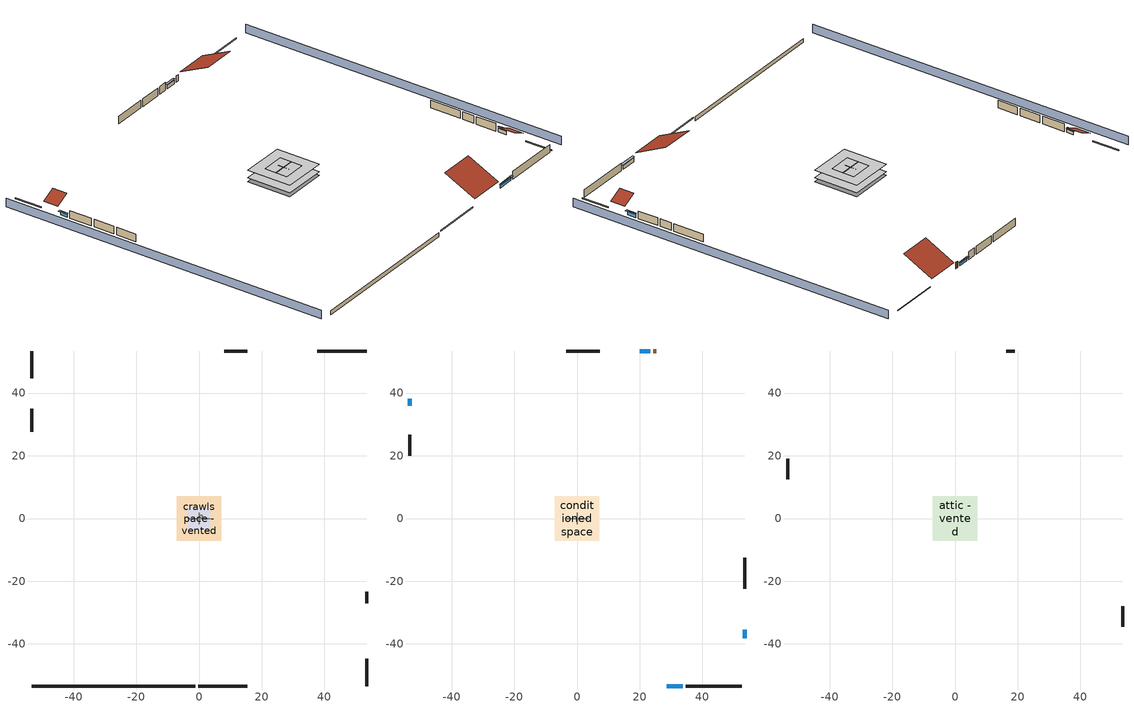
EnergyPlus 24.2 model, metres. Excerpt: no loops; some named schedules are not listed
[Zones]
central ac and furnace airloop ret air zone
 floor adiabatic (AdiabaticConst): 0,0 0,1 1,1 1,0 z0
 wall adiabatic (AdiabaticConst): 0,1 0,0 1,0 1,1 0,1 z0:1
 ceiling adiabatic (AdiabaticConst): 1,0 1,1 0,1 0,0 z1
crawlspace - vented
 floor foundation (Slab2 construction): -7.11,-7.11 -7.11,7.11 7.11,7.11 7.11,-7.11 z-0.91
 wall outside (RimJoist1 construction): -0.28,-53.42 15.38,-53.42 z0.3:0.61
 wall outside (RimJoist2 construction): -53.42,53.42 -53.42,44.74 z0.3:0.61
 wall outside (RimJoist3 construction): 53.42,53.42 37.76,53.42 z0.3:0.61
 wall outside (RimJoist4 construction): 53.42,-53.42 53.42,-44.74 z0.3:0.61
 wall foundation (FoundationWall1 construction): -53.42,-53.42 -1.21,-53.42 z-0.91:0.3
garage
 floor foundation (Slab1 construction): -3.66,-3.66 -3.66,3.66 3.66,3.66 3.66,-3.66 z0
 wall outside (Wall1 construction): -53.42,35 -53.42,27.68 z0.3:2.74
 wall outside (Wall12 construction): 53.42,-27.05 53.42,-23.4 z0.3:2.74
 wall outside (Wall2 construction): 15.45,53.42 8.13,53.42 z0.3:2.74
 wall to conditioned space (Wall5 construction Reversed): -3.66,0 3.66,0 z0.3:2.74
 wall to conditioned space (Wall6 construction Reversed): 0,-1.83 0,1.83 z0.3:2.74
conditioned space
 floor to crawlspace - vented (Floor2 construction): -7.11,-7.11 -7.11,7.11 7.11,7.11 7.11,-7.11 z0.3
 wall outside (AdiabaticWallConstruction 1): 25.26,53.42 24.35,53.42 z0.3:2.34
 wall outside (AdiabaticWallConstruction): 28.56,-53.42 33.69,-53.42 z0.3:1.46; -53.42,38.14 -53.42,35.93 z0.3:1.31; 23.42,53.42 20.05,53.42 z0.3:1.43; 53.42,-38.14 53.42,-35.44 z0.3:1.52
 wall outside (Wall3 construction): 34.62,-53.42 52.5,-53.42 z0.3:2.74
 wall outside (Wall4 construction): -53.42,26.75 -53.42,20.04 z0.3:2.74
 wall outside (Wall7 construction): 7.2,53.42 -3.47,53.42 z0.3:2.74
 wall outside (Wall8 construction): 53.42,-22.47 53.42,-12.53 z0.3:2.74
 window (WindowConstruction): 28.56,-53.42 33.69,-53.42 z0.3:1.46
 window (WindowConstruction 1): -53.42,38.14 -53.42,35.93 z0.3:1.31
 window (WindowConstruction 2): 23.42,53.42 20.05,53.42 z0.3:1.43
 window (WindowConstruction 3): 53.42,-38.14 53.42,-35.44 z0.3:1.52
 door (Door): 25.26,53.42 24.35,53.42 z0.3:2.34
attic - vented
 floor to garage (Floor1 construction): -3.66,-3.66 -3.66,3.66 3.66,3.66 3.66,-3.66 z2.74
 floor to conditioned space (Floor3 construction Reversed): -7.11,-7.11 -7.11,7.11 7.11,7.11 7.11,-7.11 z2.74
 wall outside (Wall10 construction): 53.42,-34.51 53.42,-27.98 z0.3:2.74
 wall outside (Wall11 construction): 19.12,53.42 16.38,53.42 z0.3:2.74
 wall outside (Wall9 construction): -53.42,19.11 -53.42,12.58 z0.3:2.74
 roof outside (Roof1 construction): 27.63,-53.42,2.74 27.63,-43.3,7.81 16.31,-43.3,7.81 16.31,-53.42,2.74
 roof outside (Roof2 construction): -53.42,39.07,2.74 -49.19,39.07,4.86 -49.19,43.81,4.86 -53.42,43.81,2.74
 roof outside (Roof3 construction): 53.42,-39.07,2.74 49.19,-39.07,4.86 49.19,-43.81,4.86 53.42,-43.81,2.74
 roof outside (Roof4 construction): 26.19,53.42,2.74 26.19,43.91,7.5 36.83,43.91,7.5 36.83,53.42,2.74
shading: -58,53.42 -58,-53.42 / 58,-53.42 58,53.42 z0:2.74; 34,-53.42 28.26,-53.42 28.26,-54.03 34,-54.03 z1.77; -53.42,35.62 -53.42,38.45 -54.03,38.45 -54.03,35.62 z1.62; 19.74,53.42 23.72,53.42 23.72,54.03 19.74,54.03 z1.74; 53.42,-35.13 53.42,-38.45 54.03,-38.45 54.03,-35.13 z1.83
[Building]
Building 1: Terrain=Suburbs
[Site:Location]
Portland Intl Arpt_OR: Latitude {deg}=45.59; Longitude {deg}=-122.6; Time Zone {hr}=-8; Elevation {m}=33; Keep Site Location Information=Yes
[Site:GroundTemperature:Shallow]
10.2558, 8.96328, 8.85977, 9.47314, 11.9355, 14.3863, 16.5111, 17.8571, 17.9714, 16.8767, 14.8061, 12.4304
[Site:WaterMainsTemperature]
Calculation Method=Schedule; Temperature Schedule=mains temperature schedule
[Material] Roughness=Rough; Thermal Absorptance=0.9
Name | Thickness {m} | Conductivity {W/m-K} | Density {kg/m3} | Specific Heat {J/kg-K} | Solar Absorptance | Visible Absorptance
asphalt or fiberglass shingles | 0.00635 | 0.162714 | 1121.4 | 1465.45 | 0.85 | 0.85
ceiling loosefill ins | 0.254 | 0.0480833 | 16.02 | 1046.75 | 0.7 | 0.7
ceiling stud and cavity | 0.1397 | 1.39189 | 65.682 | 1177.47 | 0.7 | 0.7
ceiling stud and cavity 1 | 0.1397 | 0.104117 | 65.682 | 1177.47 | 0.7 | 0.7
concrete 4.0 in. | 0.1016 | 1.803125 | 2242.8 | 837.4 | 0.7 | 0.7
concrete 8.0 in. | 0.2032 | 1.803125 | 2242.8 | 837.4 | 0.7 | 0.7
door material | 0.04445 | 0.0612267 | 512.64 | 1214.23 | 0.7 | 0.7
floor covering | 0.0127 | 0.0433444 | 54.468 | 1339.84 | 0.6 | 0.6
floor rigid ins | 0.051816 | 0.029427 | 32.04 | 1214.23 | 0.7 | 0.7
floor stud and cavity | 0.1397 | 0.0972396 | 92.3553 | 1139.71 | 0.7 | 0.7
furniture material conditioned space 1; furniture material garage 1 | 0.1524 | 0.115458 | 640.8 | 1214.23 | 0.6 | 0.6
gypsum board | 0.0127 | 0.160291 | 801 | 837.4 | 0.6 | 0.6
osb sheathing 0.5 in. | 0.0127 | 0.115458 | 512.64 | 1214.23 | 0.6 | 0.6
osb sheathing 0.5 in. 1; osb sheathing 0.5 in. 2; osb sheathing 0.5 in. 3 | 0.0127 | 0.115458 | 512.64 | 1214.23 | 0.7 | 0.7
osb sheathing 0.75 in. | 0.01905 | 0.115458 | 512.64 | 1214.23 | 0.7 | 0.7
rim joist stud and cavity | 0.0508 | 0.178688 | 50.32683 | 1063.81 | 0.6 | 0.6
roof rigid ins | 0.00281632 | 0.029427 | 32.04 | 1214.23 | 0.7 | 0.7
soil 0.5 in. | 0.0127 | 1.3848 | 1842.3 | 418.7 | 0.7 | 0.7
wall rigid ins | 0.512978 | 0.029427 | 32.04 | 1214.23 | 0.7 | 0.7
wall stud and cavity | 0.1397 | 0.727959 | 139.0536 | 1170.24 | 0.6 | 0.6
wall stud and cavity 1 | 0.1397 | 0.0951301 | 139.0536 | 1170.24 | 0.7 | 0.7
wall stud and cavity 2 | 0.1397 | 0.0856282 | 139.0536 | 1170.24 | 0.7 | 0.7
wall stud and cavity 3 | 0.0889 | 0.380278 | 52.3479 | 1209.89 | 0.7 | 0.7
wall stud and cavity 4 | 0.0889 | 0.391764 | 83.0341 | 1211.67 | 0.7 | 0.7
wood siding | 0.0254 | 0.102417 | 544.68 | 1172.36 | 0.85 | 0.85
wood siding 1; wood siding 2 | 0.0254 | 0.102417 | 544.68 | 1172.36 | 0.7 | 0.7
[Material:NoMass]
Adiabatic: Roughness=Rough; Thermal Resistance {m2-K/W}=176.1; Thermal Absorptance=0.9; Solar Absorptance=0.7; Visible Absorptance=0.7
[WindowMaterial:SimpleGlazingSystem]
WindowMaterial: U-Factor {W/m2-K}=2.78222; Solar Heat Gain Coefficient=0.56
[Construction]
AdiabaticConst: Adiabatic
AdiabaticWallConstruction: wood siding 1, wall rigid ins, wall stud and cavity 3, gypsum board
AdiabaticWallConstruction 1: wood siding 2, wall rigid ins, wall stud and cavity 3, gypsum board
Door: door material
Floor1 construction: ceiling stud and cavity
Floor2 construction: floor stud and cavity, floor rigid ins, osb sheathing 0.75 in., floor covering
Floor3 construction Reversed: gypsum board, ceiling stud and cavity 1, ceiling loosefill ins
FoundationWall1 construction: concrete 8.0 in.
furniture construction conditioned space 1: furniture material conditioned space 1
furniture construction garage 1: furniture material garage 1
PartitionWallConstruction: gypsum board, wall stud and cavity 4, gypsum board
RimJoist1 construction; RimJoist2 construction; RimJoist3 construction; RimJoist4 construction: wood siding, rim joist stud and cavity
Roof1 construction; Roof2 construction; Roof3 construction; Roof4 construction: asphalt or fiberglass shingles, roof rigid ins, osb sheathing 0.5 in.
Slab1 construction: concrete 4.0 in.
Slab2 construction: soil 0.5 in.
Wall1 construction; Wall2 construction: wood siding, osb sheathing 0.5 in. 1, wall stud and cavity
Wall10 construction; Wall11 construction; Wall12 construction; Wall9 construction: wood siding, osb sheathing 0.5 in. 3, wall stud and cavity
Wall3 construction; Wall4 construction: wood siding, osb sheathing 0.5 in. 1, wall stud and cavity 1, gypsum board
Wall5 construction Reversed: gypsum board, wall stud and cavity 2, osb sheathing 0.5 in. 2
Wall6 construction Reversed: gypsum board, wall stud and cavity 2, osb sheathing 0.5 in. 3
Wall7 construction; Wall8 construction: wood siding, osb sheathing 0.5 in. 3, wall stud and cavity 1, gypsum board
WindowConstruction; WindowConstruction 1; WindowConstruction 2; WindowConstruction 3: WindowMaterial
[Zone] Multiplier=1
Name | Volume {m3} | Part of Total Floor Area
attic - vented | 305.205 | Yes
central ac and furnace airloop ret air zone | 1 | No
conditioned space | 493.619 | Yes
crawlspace - vented | 246.81 | Yes
garage | 130.484 | Yes
[Space]
Name | Zone | Volume {m3} | Space Type
attic - vented 1 | attic - vented | 305.205
central ac and furnace airloop ret air space | central ac and furnace airloop ret air zone |  | Plenum Space Type
conditioned space 1 | conditioned space | 493.619
crawlspace - vented 1 | crawlspace - vented | 246.81
garage 1 | garage | 130.484
[ZoneInfiltration:EffectiveLeakageArea] Schedule=Always On Discrete
Name | Zone or Space | Effective Air Leakage Area {cm2} | Stack Coefficient | Wind Coefficient
infil attic - vented 1 | attic - vented 1 | 8530.74 | 0.000248762 | 3.93465e-05
infil garage 1 | garage 1 | 135.918 | 0.000129147 | 4.64657e-05
[ZoneMixing] Schedule=Always On Continuous; Design Flow Rate Calculation Method=Flow/Zone; Design Flow Rate {m3/s}=0
Name | Zone or Space | Source Zone or Space
whole house fan mix | attic - vented | conditioned space
central ac and furnace airloop_0 ZoneMixDZToCond mix | conditioned space | crawlspace - vented
central ac and furnace airloop_0 ZoneMixCondToDZ mix | crawlspace - vented | conditioned space
[SpaceList]
Plenum Space Type: central ac and furnace airloop ret air space
[OtherEquipment] Design Level Calculation Method=EquipmentLevel
Name | Fuel Type | Zone or ZoneList or Space or SpaceList | Schedule | Design Level {W} | Fraction Latent | Fraction Radiant | Fraction Lost
central ac and furnace airloop_0 RetCondToRP; central ac and furnace airloop_0 RetSensLkToRP | None | central ac and furnace airloop ret air space | Always On Discrete | 0 | 0 | 0 | 0
central ac and furnace airloop_0 RetLatLkToRP | None | central ac and furnace airloop ret air space | Always On Discrete | 0 | 1 | 0 | 0
central ac and furnace airloop_0 SupCondToLv; central ac and furnace airloop_0 SupSensLkToCond; mech vent house fan sensible load | None | conditioned space 1 | Always On Discrete | 0 | 0 | 0 | 0
central ac and furnace airloop_0 SupLatLkToCond; mech vent house fan latent load | None | conditioned space 1 | Always On Discrete | 0 | 1 | 0 | 0
clothes dryer 1 | Electricity | conditioned space 1 | clothes_dryer | 0 | 0.015 | 0.081 | 0.85
cooking range 1 | NaturalGas | conditioned space 1 | cooking_range | 2848.99 | 0.16 | 0.384 | 0.2
general water use latent | None | conditioned space 1 | general water use schedule | 44.1266 | 1 | 0 | 0
general water use sensible | None | conditioned space 1 | general water use schedule | -43.4886 | 0 | 0.6 | 0
central ac and furnace airloop_0 RetCondToDZ; central ac and furnace airloop_0 SupCondToDZ; central ac and furnace airloop_0 SupSensLkToDZ | None | crawlspace - vented 1 | Always On Discrete | 0 | 0 | 0 | 0
central ac and furnace airloop_0 SupLatLkToDZ | None | crawlspace - vented 1 | Always On Discrete | 0 | 1 | 0 | 0
water heater energy adjustment1 | Electricity | garage 1 | Always On Discrete | 0.01 | 0 | 0 | 1
water heater lat | None | garage 1 | Always On Discrete | 0 | 1 | 0 | 0
water heater sens | None | garage 1 | Always On Discrete | 0 | 0 | 0 | 0
[SurfaceProperty:IncidentSolarMultiplier] Incident Solar Multiplier=1; Incident Solar Multiplier Schedule=trans schedule winter=0.85 summer=0.7
Window1; Window2; Window3; Window4
[InternalMass]
Name | Construction | Zone or ZoneList | Space or SpaceList | Surface Area {m2}
furniture mass conditioned space 1 | furniture construction conditioned space 1 | conditioned space | conditioned space 1 | 80.97429
partition wall mass | PartitionWallConstruction | conditioned space | conditioned space 1 | 202.436
furniture mass garage 1 | furniture construction garage 1 | garage | garage 1 | 5.35122
[Lights] Design Level Calculation Method=LightingLevel; Return Air Fraction=0; Fraction Radiant=0.6; Fraction Visible=0.2; Fraction Replaceable=1
Name | Zone or ZoneList or Space or SpaceList | Schedule | Lighting Level {W}
interior lighting | conditioned space 1 | lighting_interior | 326.723
garage lighting | garage 1 | lighting_garage | 10.8256
[People]
occupants: Zone or ZoneList or Space or SpaceList=conditioned space 1; Number of People Schedule=occupants; Number of People Calculation Method=People; Number of People=2; Fraction Radiant=0.314171; Sensible Heat Fraction=0.56303; Activity Level Schedule=occupants activity schedule; Carbon Dioxide Generation Rate {m3/s-W}=0; Enable ASHRAE 55 Comfort Warnings=No; Mean Radiant Temperature Calculation Type=EnclosureAveraged
[ElectricEquipment] Design Level Calculation Method=EquipmentLevel
Name | Zone or ZoneList or Space or SpaceList | Schedule | Design Level {W} | Fraction Latent | Fraction Radiant | Fraction Lost
clothes dryer | conditioned space 1 | clothes_dryer | 6421.29 | 0.015 | 0.081 | 0.85
clothes washer | conditioned space 1 | clothes_washer | 235.803 | 0.03 | 0.162 | 0.7
cooking range | conditioned space 1 | cooking_range | 97.2117 | 0.16 | 0.384 | 0.2
dishwasher | conditioned space 1 | dishwasher | 390.431 | 0.3 | 0.18 | 0.4
fridge | conditioned space 1 | fridge schedule | 43.7215 | 0 | 0.6 | 0
mech vent bath fan 0 | conditioned space 1 | mech vent bath fan 0 schedule | 30 | 0 | 0 | 1
mech vent house fan | conditioned space 1 | mech vent house fan schedule | 0 | 0 | 0 | 1
mech vent house fan cfis | conditioned space 1 | mech vent house fan cfis schedule | 0 | 0 | 0 | 0
mech vent range fan 0 | conditioned space 1 | mech vent range fan 0 schedule | 30 | 0 | 0 | 1
misc plug loads | conditioned space 1 | plug_loads_other | 341.627 | 0.021 | 0.558 | 0.049
misc tv | conditioned space 1 | plug_loads_tv | 380.881 | 0 | 0.6 | 0
whole house fan | conditioned space 1 | Always On Discrete | 0 | 0 | 0 | 1
fridge 1 | garage 1 | fridge schedule 1 | 90.9498 | 0 | 0.6 | 0
[ZoneInfiltration:DesignFlowRate] Schedule=Always On Discrete
Name | Zone or ZoneList or Space or SpaceList | Design Flow Rate Calculation Method | Design Flow Rate {m3/s} | Air Changes per Hour {1/hr} | Constant Term Coefficient | Temperature Term Coefficient | Velocity Term Coefficient | Velocity Squared Term Coefficient
infil flow; natural vent flow; whole house fan flow | conditioned space 1 | Flow/Zone | 0
crawlspace_vented 1 duct leakage imbalance infil flow | crawlspace - vented 1 | Flow/Zone | 0
infil crawlspace - vented 1 | crawlspace - vented 1 | AirChanges/Hour |  | 2.6013 | 1 | 0 | 0 | 0
[SurfaceProperty:ExposedFoundationPerimeter] Exposed Perimeter Calculation Method=TotalExposedPerimeter
Name | Total Exposed Perimeter {m}
Slab2 | 52.21224
Slab1 | 18.288
[AvailabilityManager:Scheduled]
central ac and furnace airloop Availability Manager: Schedule=Always On Discrete
[AirLoopHVAC:ReturnPlenum]
Air Loop HVAC Return Plenum 1: Zone=central ac and furnace airloop ret air zone
[WaterUse:Equipment]
dishwasher: Peak Flow Rate {m3/s}=5.36084e-06; Flow Rate Fraction Schedule=hot_water_dishwasher
[Foundation:Kiva] Wall Depth Below Slab {m}=0.2032
Name | Initial Indoor Air Temperature {C} | Wall Height Above Grade {m}
Foundation Kiva 1 | 13.4258 | 0.1016
Foundation Kiva 2 | 8.52769 | 0.3048
[Foundation:Kiva:Settings]
Soil Conductivity {W/m-K}=1.3848; Soil Density {kg/m3}=1842.3; Soil Specific Heat {J/kg-K}=418.7; Ground Solar Absorptivity=0.9; Ground Thermal Absorptivity=0.9; Ground Surface Roughness {m}=0.03; Far-Field Width {m}=40; Deep-Ground Boundary Condition=ZeroFlux; Deep-Ground Depth {m}=40; Minimum Cell Dimension {m}=0.2; Maximum Cell Growth Coefficient=3; Simulation Timestep=Timestep
[Exterior:Lights]
exterior lighting: Schedule=exterior lighting schedule; Design Level {W}=12.0218
[EnergyManagementSystem:GlobalVariable]
central_ac_and_furnace_airloop_0_DuctImbalLkExhFanEquivCond
central_ac_and_furnace_airloop_0_DuctImbalLkExhFanEquivDZ
central_ac_and_furnace_airloop_0_DuctImbalLkSupFanEquivCond
central_ac_and_furnace_airloop_0_DuctImbalLkSupFanEquivDZ
central_ac_and_furnace_airloop_0_DZ_T
central_ac_and_furnace_airloop_0_DZ_W
central_ac_and_furnace_airloop_0_RetCondToDZ
central_ac_and_furnace_airloop_0_RetCondToRP
central_ac_and_furnace_airloop_0_RetLatLkToRP
central_ac_and_furnace_airloop_0_RetSensLkToRP
central_ac_and_furnace_airloop_0_SupCondToDZ
central_ac_and_furnace_airloop_0_SupCondToLv
central_ac_and_furnace_airloop_0_SupLatLkToCond
central_ac_and_furnace_airloop_0_SupLatLkToDZ
central_ac_and_furnace_airloop_0_SupSensLkToCond
central_ac_and_furnace_airloop_0_SupSensLkToDZ
central_ac_and_furnace_airloop_0_ZoneMixCondToDZ
central_ac_and_furnace_airloop_0_ZoneMixDZToCond
central_ac_and_furnace_airloop_AH_MFR
central_ac_and_furnace_airloop_AH_Tout
central_ac_and_furnace_airloop_AH_VFR
central_ac_and_furnace_airloop_AH_Wout
central_ac_and_furnace_airloop_Fan_RTF
central_ac_and_furnace_airloop_RA_T
central_ac_and_furnace_airloop_Ra_W
infil_program_Qfan
infil_program_Qinf
natural_vent_program_Qnv
natural_vent_program_Qwhf
[EnergyManagementSystem:Sensor]
Name | Output:Variable or Output:Meter Index Key | Output:Variable or Output:Meter
airflow_gain | infil flow | Infiltration Sensible Heat Gain Energy
airflow_gain_1 | natural vent flow | Infiltration Sensible Heat Gain Energy
airflow_gain_2 | whole house fan flow | Infiltration Sensible Heat Gain Energy
airflow_loss | infil flow | Infiltration Sensible Heat Loss Energy
airflow_loss_1 | natural vent flow | Infiltration Sensible Heat Loss Energy
airflow_loss_2 | whole house fan flow | Infiltration Sensible Heat Loss Energy
central_ac_and_furnace_airloop_0_DZ_T_s | crawlspace - vented | Zone Air Temperature
central_ac_and_furnace_airloop_0_DZ_W_s | crawlspace - vented | Zone Mean Air Humidity Ratio
central_ac_and_furnace_airloop_AH_MFR_s | Node 7 | System Node Mass Flow Rate
central_ac_and_furnace_airloop_AH_Tout_s | Node 7 | System Node Temperature
central_ac_and_furnace_airloop_AH_VFR_s | Node 7 | System Node Current Density Volume Flow Rate
central_ac_and_furnace_airloop_AH_Wout_s | Node 7 | System Node Humidity Ratio
central_ac_and_furnace_airloop_RA_T_s | Node 10 | System Node Temperature
central_ac_and_furnace_airloop_Ra_W_s | Node 10 | System Node Humidity Ratio
clg_load_cond |  | Cooling:EnergyTransfer:Zone:CONDITIONED SPACE
clg_load_duct |  | Cooling:EnergyTransfer:Zone:CENTRAL AC AND FURNACE AIRLOOP RET AIR ZONE
clg_sp_s; clg_sp_s_1 | cooling setpoint | Schedule Value
clothes_dryer_exhaust_0_sch_s | clothes_dryer | Schedule Value
cool_season | cooling season schedule | Schedule Value
ducts_conv | central ac and furnace airloop_0 RetCondToRP | Other Equipment Convective Heating Energy
ducts_conv_1 | central ac and furnace airloop_0 RetLatLkToRP | Other Equipment Convective Heating Energy
ducts_conv_2 | central ac and furnace airloop_0 RetSensLkToRP | Other Equipment Convective Heating Energy
ducts_conv_3 | central ac and furnace airloop_0 SupCondToLv | Other Equipment Convective Heating Energy
ducts_conv_4 | central ac and furnace airloop_0 SupLatLkToCond | Other Equipment Convective Heating Energy
ducts_conv_5 | central ac and furnace airloop_0 SupSensLkToCond | Other Equipment Convective Heating Energy
ducts_rad | central ac and furnace airloop_0 RetCondToRP | Other Equipment Radiant Heating Energy
ducts_rad_1 | central ac and furnace airloop_0 RetLatLkToRP | Other Equipment Radiant Heating Energy
ducts_rad_2 | central ac and furnace airloop_0 RetSensLkToRP | Other Equipment Radiant Heating Energy
ducts_rad_3 | central ac and furnace airloop_0 SupCondToLv | Other Equipment Radiant Heating Energy
ducts_rad_4 | central ac and furnace airloop_0 SupLatLkToCond | Other Equipment Radiant Heating Energy
ducts_rad_5 | central ac and furnace airloop_0 SupSensLkToCond | Other Equipment Radiant Heating Energy
fridge_tin_s_1 | garage | Zone Mean Air Temperature
htg_load_cond |  | Heating:EnergyTransfer:Zone:CONDITIONED SPACE
htg_load_duct |  | Heating:EnergyTransfer:Zone:CENTRAL AC AND FURNACE AIRLOOP RET AIR ZONE
htg_sp_s; htg_sp_s_1 | heating setpoint | Schedule Value
ig_ee_conv | clothes dryer | Electric Equipment Convective Heating Energy
ig_ee_conv_2 | cooking range | Electric Equipment Convective Heating Energy
ig_ee_conv_3 | dishwasher | Electric Equipment Convective Heating Energy
ig_ee_conv_4 | fridge | Electric Equipment Convective Heating Energy
ig_ee_conv_5 | misc plug loads | Electric Equipment Convective Heating Energy
ig_ee_conv_6 | misc tv | Electric Equipment Convective Heating Energy
ig_ee_conv_7 | whole house fan | Electric Equipment Convective Heating Energy
ig_ee_rad | clothes dryer | Electric Equipment Radiant Heating Energy
ig_ee_rad_2 | cooking range | Electric Equipment Radiant Heating Energy
ig_ee_rad_3 | dishwasher | Electric Equipment Radiant Heating Energy
ig_ee_rad_4 | fridge | Electric Equipment Radiant Heating Energy
ig_ee_rad_5 | misc plug loads | Electric Equipment Radiant Heating Energy
ig_ee_rad_6 | misc tv | Electric Equipment Radiant Heating Energy
ig_ee_rad_7 | whole house fan | Electric Equipment Radiant Heating Energy
ig_lgt_conv | interior lighting | Lights Convective Heating Energy
ig_lgt_rad | interior lighting | Lights Radiant Heating Energy
ig_lgt_vis | interior lighting | Lights Visible Radiation Heating Energy
ig_oe_conv | clothes dryer 1 | Other Equipment Convective Heating Energy
ig_oe_conv_1 | cooking range 1 | Other Equipment Convective Heating Energy
ig_oe_conv_2 | general water use latent | Other Equipment Convective Heating Energy
ig_oe_conv_3 | general water use sensible | Other Equipment Convective Heating Energy
ig_oe_rad | clothes dryer 1 | Other Equipment Radiant Heating Energy
ig_oe_rad_1 | cooking range 1 | Other Equipment Radiant Heating Energy
ig_oe_rad_2 | general water use latent | Other Equipment Radiant Heating Energy
ig_oe_rad_3 | general water use sensible | Other Equipment Radiant Heating Energy
ig_ppl_conv | occupants | People Convective Heating Energy
ig_ppl_rad | occupants | People Radiant Heating Energy
im_conv | furniture mass conditioned space 1 | Surface Inside Face Convection Heat Gain Energy
im_conv_1 | partition wall mass | Surface Inside Face Convection Heat Gain Energy
im_ig | furniture mass conditioned space 1 | Surface Inside Face Internal Gains Radiation Heat Gain Energy
im_ig_1 | partition wall mass | Surface Inside Face Internal Gains Radiation Heat Gain Energy
im_lgt | furniture mass conditioned space 1 | Surface Inside Face Lights Radiation Heat Gain Energy
im_lgt_1 | partition wall mass | Surface Inside Face Lights Radiation Heat Gain Energy
im_sol | furniture mass conditioned space 1 | Surface Inside Face Solar Radiation Heat Gain Energy
im_sol_1 | partition wall mass | Surface Inside Face Solar Radiation Heat Gain Energy
im_surf | furniture mass conditioned space 1 | Surface Inside Face Net Surface Thermal Radiation Heat Gain Energy
im_surf_1 | partition wall mass | Surface Inside Face Net Surface Thermal Radiation Heat Gain Energy
mech_vent_bath_fan_0_sch_s | mech vent bath fan 0 schedule | Schedule Value
mech_vent_range_fan_0_sch_s | mech vent range fan 0 schedule | Schedule Value
mv_conv | mech vent bath fan 0 | Electric Equipment Convective Heating Energy
mv_conv_1 | mech vent house fan | Electric Equipment Convective Heating Energy
mv_conv_2 | mech vent house fan cfis | Electric Equipment Convective Heating Energy
mv_conv_3 | mech vent range fan 0 | Electric Equipment Convective Heating Energy
mv_conv_4 | mech vent house fan latent load | Other Equipment Convective Heating Energy
mv_conv_5 | mech vent house fan sensible load | Other Equipment Convective Heating Energy
mv_rad | mech vent bath fan 0 | Electric Equipment Radiant Heating Energy
mv_rad_1 | mech vent house fan | Electric Equipment Radiant Heating Energy
mv_rad_2 | mech vent house fan cfis | Electric Equipment Radiant Heating Energy
mv_rad_3 | mech vent range fan 0 | Electric Equipment Radiant Heating Energy
